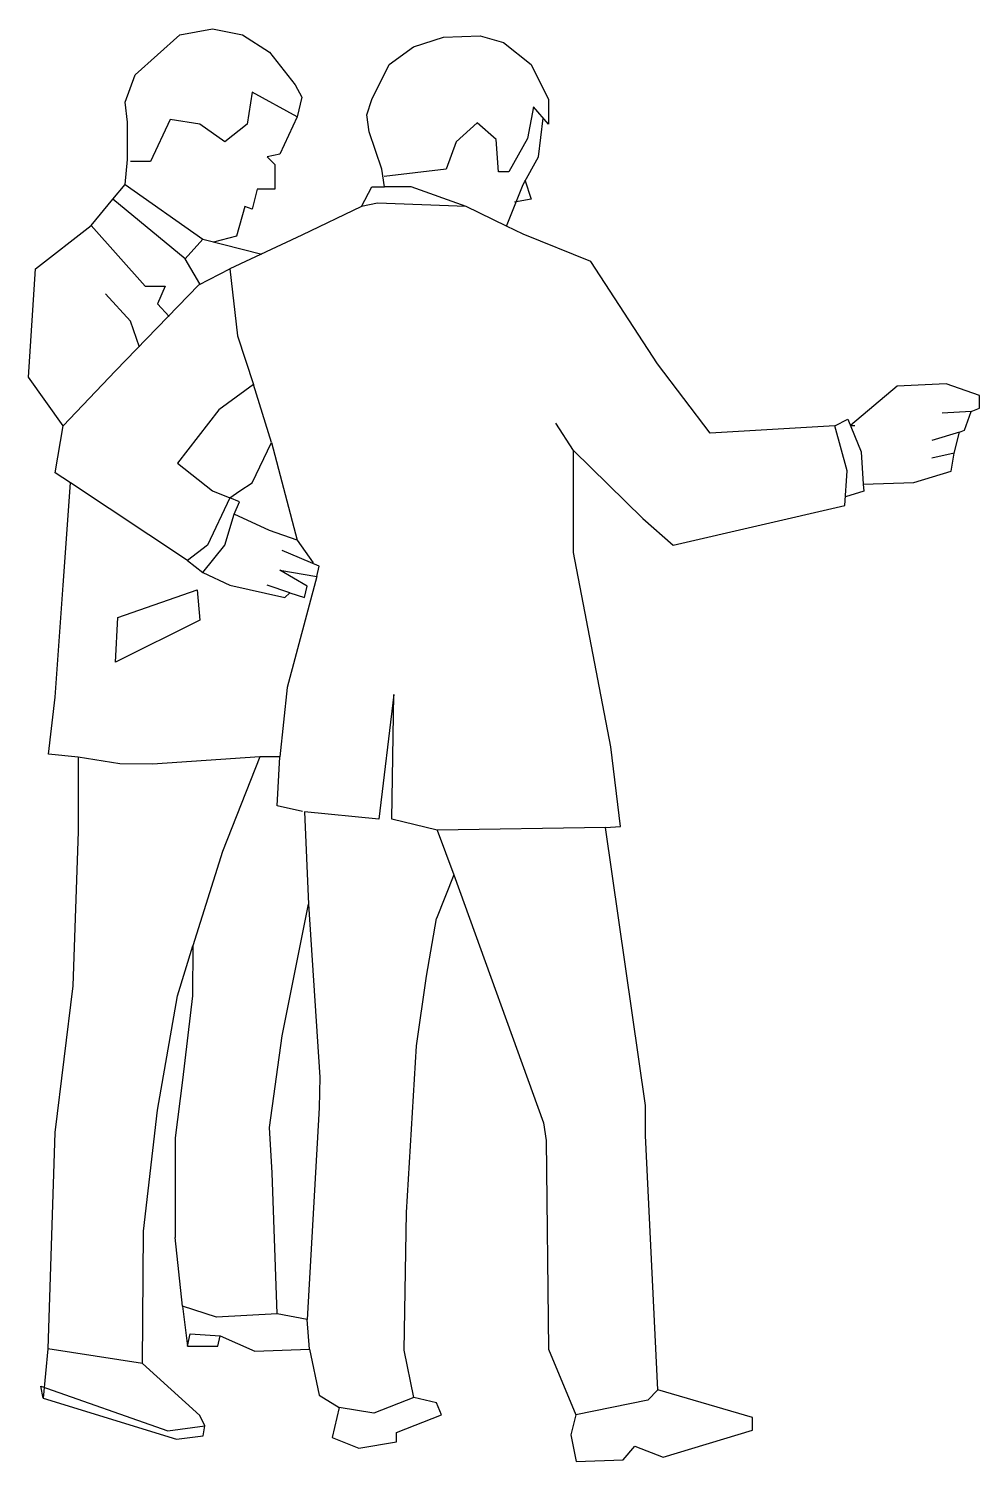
# Model space of a CAD drawing. Extents: x 109.48 to 110.66, y 206.28 to 208.05.
import ezdxf

# ---------------------------------------------------------------- set-up
doc = ezdxf.new("R2010")
doc.units = 0
doc.header["$LTSCALE"] = 25
doc.header["$MEASUREMENT"] = 0
doc.layers.get('0').update_dxf_attribs({"linetype": 'CONTINUOUS'})

msp = doc.modelspace()

# ---------------------------------------------------------------- linework, layer by layer
at = {"color": 0, "linetype": 'BYBLOCK'}
for p, q in [((109.6672, 208.0451), (109.7073, 208.0526)), ((109.7073, 208.0526), (109.7446, 208.0451)), ((109.612, 207.9955), (109.6672, 208.0451)), ((109.7446, 208.0451), (109.7779, 208.0237)), ((109.9257, 208.0082), (109.9559, 208.03)), ((109.9559, 208.03), (109.9928, 208.0423)), ((109.9928, 208.0423), (110.0381, 208.0439)), ((110.0381, 208.0439), (110.067, 208.0356)), ((110.067, 208.0356), (110.1012, 208.0082)), ((109.7779, 208.0237), (109.8097, 207.9832)), ((109.5997, 207.9618), (109.612, 207.9955)), ((109.9043, 207.9649), (109.9257, 208.0082)), ((110.1012, 208.0082), (110.1226, 207.9649)), ((109.8097, 207.9832), (109.818, 207.9681)), ((109.6025, 207.9372), (109.5997, 207.9618)), ((109.7565, 207.9741), (109.7505, 207.9344)), ((109.812, 207.9435), (109.7565, 207.9741)), ((109.818, 207.9681), (109.812, 207.9435)), ((109.898, 207.9463), (109.9043, 207.9649)), ((110.1226, 207.9649), (110.1226, 207.9344)), ((109.6553, 207.9403), (109.6307, 207.8883)), ((109.6918, 207.9344), (109.6553, 207.9403)), ((109.812, 207.9435), (109.7906, 207.8975)), ((109.9011, 207.9249), (109.898, 207.9463)), ((110.1043, 207.9558), (110.0968, 207.9169)), ((110.1226, 207.9344), (110.1043, 207.9558)), ((110.1103, 207.8943), (110.1162, 207.9419)), ((109.6025, 207.8911), (109.6025, 207.9372)), ((109.7227, 207.9126), (109.6918, 207.9344)), ((109.7505, 207.9344), (109.7227, 207.9126)), ((109.9166, 207.8788), (109.9011, 207.9249)), ((110.0345, 207.9364), (110.0087, 207.9126)), ((110.0579, 207.9157), (110.0345, 207.9364)), ((110.0087, 207.9126), (109.9964, 207.8788)), ((110.0611, 207.8756), (110.0579, 207.9157)), ((110.0968, 207.9169), (110.0738, 207.8756)), ((109.5997, 207.8602), (109.6025, 207.8911)), ((109.6307, 207.8883), (109.6061, 207.8883)), ((109.7906, 207.8975), (109.7751, 207.8943)), ((109.7751, 207.8943), (109.7843, 207.8848)), ((110.0916, 207.8602), (110.1103, 207.8943)), ((109.7843, 207.8848), (109.7843, 207.8542)), ((109.9202, 207.857), (109.9166, 207.8788)), ((109.9964, 207.8788), (109.9198, 207.8697)), ((110.0738, 207.8756), (110.0611, 207.8756)), ((109.5842, 207.8419), (109.5997, 207.8602)), ((109.5997, 207.8602), (109.6954, 207.7923)), ((109.7628, 207.8542), (109.7565, 207.8296)), ((109.7843, 207.8542), (109.7628, 207.8542)), ((109.8916, 207.8328), (109.9043, 207.857)), ((109.9043, 207.857), (109.9202, 207.857)), ((109.9531, 207.857), (109.9202, 207.857)), ((110.021, 207.8328), (109.9531, 207.857)), ((110.071, 207.8086), (110.0916, 207.8602)), ((110.0936, 207.8657), (110.1012, 207.8419)), ((109.5576, 207.8094), (109.5842, 207.8419)), ((109.6735, 207.7681), (109.5842, 207.8419)), ((109.9115, 207.8371), (109.8916, 207.8328)), ((110.021, 207.8328), (109.9115, 207.8371)), ((110.1012, 207.8419), (110.0809, 207.8383)), ((109.7473, 207.8328), (109.737, 207.7963)), ((109.7565, 207.8296), (109.7473, 207.8328)), ((109.8916, 207.8328), (109.818, 207.7975)), ((110.071, 207.8086), (110.021, 207.8328)), ((109.4886, 207.7558), (109.5576, 207.8094)), ((109.5576, 207.8094), (109.6243, 207.7344)), ((110.0916, 207.7986), (110.071, 207.8086)), ((110.175, 207.7649), (110.0916, 207.7986)), ((109.6954, 207.7923), (109.6735, 207.7681)), ((109.6954, 207.7923), (109.7684, 207.774)), ((109.737, 207.7963), (109.7088, 207.7887)), ((109.818, 207.7975), (109.7287, 207.7558)), ((109.6918, 207.7371), (109.6735, 207.7681)), ((110.2575, 207.6383), (110.175, 207.7649)), ((109.4802, 207.622), (109.4886, 207.7558)), ((109.6906, 207.7359), (109.7287, 207.7558)), ((109.7287, 207.7558), (109.7382, 207.6728)), ((109.5874, 207.6296), (109.6906, 207.7359)), ((109.6243, 207.7344), (109.6489, 207.7344)), ((109.6489, 207.7344), (109.6394, 207.7125)), ((109.6061, 207.6911), (109.5751, 207.7248)), ((109.6394, 207.7125), (109.6537, 207.6967)), ((109.6172, 207.6589), (109.6061, 207.6911)), ((109.7382, 207.6728), (109.7581, 207.6129)), ((109.5227, 207.5617), (109.4802, 207.622)), ((109.5227, 207.5617), (109.5874, 207.6296)), ((110.3226, 207.5526), (110.2575, 207.6383)), ((109.7581, 207.6129), (109.7152, 207.5816)), ((109.7803, 207.5411), (109.7581, 207.6129)), ((110.5536, 207.6109), (110.496, 207.5621)), ((110.6143, 207.6137), (110.5536, 207.6109)), ((110.6552, 207.599), (110.6143, 207.6137)), ((110.6552, 207.5835), (110.6552, 207.599)), ((109.7152, 207.5816), (109.664, 207.5157)), ((110.4766, 207.5617), (110.4925, 207.57)), ((110.4925, 207.57), (110.5091, 207.5296)), ((110.6449, 207.5792), (110.6092, 207.5772)), ((110.6369, 207.5562), (110.6449, 207.5792)), ((110.6449, 207.5792), (110.6552, 207.5835)), ((109.5132, 207.5034), (109.5227, 207.5617)), ((110.1535, 207.5312), (110.1317, 207.5649)), ((110.4766, 207.5617), (110.3226, 207.5526)), ((110.4917, 207.5062), (110.4766, 207.5617)), ((110.496, 207.5621), (110.5012, 207.5621)), ((110.6306, 207.5538), (110.5965, 207.5435)), ((110.6242, 207.528), (110.6306, 207.5538)), ((110.6306, 207.5538), (110.6369, 207.5562)), ((109.7565, 207.4911), (109.7803, 207.5411)), ((109.7803, 207.5411), (109.812, 207.4204)), ((109.664, 207.5157), (109.7073, 207.4815)), ((110.1535, 207.5312), (110.2393, 207.447)), ((110.1535, 207.4049), (110.1535, 207.5312)), ((110.5091, 207.5296), (110.5115, 207.4895)), ((110.6242, 207.528), (110.5965, 207.5216)), ((110.6203, 207.5058), (110.6242, 207.528)), ((109.5318, 207.4911), (109.5132, 207.5034)), ((110.4889, 207.4633), (110.4917, 207.5062)), ((110.5742, 207.4915), (110.6203, 207.5058)), ((109.5227, 207.3649), (109.5318, 207.4911)), ((109.6767, 207.3954), (109.5318, 207.4911)), ((109.7073, 207.4815), (109.7287, 207.4728)), ((109.7287, 207.4728), (109.7414, 207.4815)), ((109.7414, 207.4815), (109.7565, 207.4911)), ((110.5123, 207.4811), (110.4897, 207.474)), ((110.5115, 207.4895), (110.5742, 207.4915)), ((110.5115, 207.4895), (110.5123, 207.4811)), ((109.7287, 207.4728), (109.7013, 207.4141)), ((109.741, 207.4677), (109.7287, 207.4728)), ((109.7342, 207.4526), (109.741, 207.4677)), ((110.2766, 207.4141), (110.4889, 207.4633)), ((109.7227, 207.4141), (109.7342, 207.4526)), ((109.7779, 207.4323), (109.7342, 207.4526)), ((110.2393, 207.447), (110.2766, 207.4141)), ((109.812, 207.4204), (109.7779, 207.4323)), ((109.7013, 207.4141), (109.6767, 207.3954)), ((109.6954, 207.3803), (109.7227, 207.4141)), ((109.812, 207.4204), (109.8319, 207.3922)), ((109.6767, 207.3954), (109.6954, 207.3803)), ((109.8394, 207.3883), (109.7934, 207.4077)), ((110.1996, 207.1648), (110.1535, 207.4049)), ((109.6954, 207.3803), (109.7287, 207.3649)), ((109.7906, 207.3831), (109.8366, 207.3756)), ((109.8243, 207.3633), (109.7906, 207.3831)), ((109.8366, 207.3756), (109.7997, 207.2383)), ((109.8366, 207.3756), (109.8394, 207.3883)), ((109.5132, 207.2264), (109.5227, 207.3649)), ((109.5906, 207.3248), (109.6886, 207.3589)), ((109.6886, 207.3589), (109.6918, 207.3216)), ((109.7287, 207.3649), (109.797, 207.3494)), ((109.8029, 207.3553), (109.7751, 207.3649)), ((109.797, 207.3494), (109.8029, 207.3553)), ((109.8029, 207.3553), (109.8212, 207.3494)), ((109.8212, 207.3494), (109.8243, 207.3633)), ((109.5874, 207.2696), (109.5906, 207.3248)), ((109.6918, 207.3216), (109.5874, 207.2696)), ((109.7997, 207.2383), (109.7906, 207.1525)), ((109.5049, 207.1557), (109.5132, 207.2264)), ((109.9317, 207.2295), (109.913, 207.0755)), ((109.9289, 207.0755), (109.9317, 207.2295)), ((110.2119, 207.0664), (110.1996, 207.1648)), ((109.5414, 207.1521), (109.5049, 207.1557)), ((109.5414, 207.1521), (109.5414, 207.0601)), ((109.593, 207.1438), (109.5414, 207.1521)), ((109.6334, 207.1434), (109.593, 207.1438)), ((109.766, 207.1525), (109.6334, 207.1434)), ((109.766, 207.1525), (109.72, 207.0355)), ((109.7906, 207.1525), (109.766, 207.1525)), ((109.7874, 207.0918), (109.7906, 207.1525)), ((109.8188, 207.0851), (109.7874, 207.0918)), ((109.8212, 207.0847), (109.8263, 206.9704)), ((109.913, 207.0755), (109.8212, 207.0847)), ((109.9853, 207.062), (109.9289, 207.0755)), ((109.5414, 207.0601), (109.535, 206.8696)), ((110.1932, 207.0652), (109.9853, 207.062)), ((109.9853, 207.062), (110.0059, 207.0065)), ((110.1932, 207.0652), (110.2119, 207.0664)), ((110.2424, 206.7215), (110.1932, 207.0652)), ((109.72, 207.0355), (109.6831, 206.9188)), ((110.0059, 207.0065), (109.9845, 206.9525)), ((110.0059, 207.0065), (110.1166, 206.7001)), ((109.7934, 206.8077), (109.8263, 206.9704)), ((109.8263, 206.9704), (109.8402, 206.7565)), ((109.9718, 206.8815), (109.9845, 206.9525)), ((109.9845, 206.9525), (109.9845, 206.9525)), ((109.664, 206.8569), (109.6831, 206.9188)), ((109.6831, 206.9188), (109.6827, 206.8569)), ((109.9595, 206.7953), (109.9718, 206.8815)), ((109.535, 206.8696), (109.5124, 206.6882)), ((109.6394, 206.7156), (109.664, 206.8569)), ((109.6827, 206.8569), (109.6704, 206.7529)), ((109.7779, 206.6941), (109.7934, 206.8077)), ((109.9472, 206.5894), (109.9595, 206.7953)), ((109.6704, 206.7529), (109.6612, 206.6814)), ((109.8402, 206.7565), (109.8394, 206.7188)), ((109.8394, 206.7188), (109.8243, 206.4568)), ((110.2424, 206.6846), (110.2424, 206.7215)), ((109.6223, 206.566), (109.6394, 206.7156)), ((110.1166, 206.7001), (110.1198, 206.6783)), ((109.5124, 206.6882), (109.5041, 206.4207)), ((109.7811, 206.6382), (109.7779, 206.6941)), ((110.2579, 206.3699), (110.2424, 206.6846)), ((109.6612, 206.6814), (109.6612, 206.5584)), ((110.1198, 206.6783), (110.1226, 206.4203)), ((109.7874, 206.464), (109.7811, 206.6382)), ((109.9444, 206.4191), (109.9472, 206.5894)), ((109.6211, 206.4024), (109.6223, 206.566)), ((109.6704, 206.4735), (109.6612, 206.5584)), ((109.6704, 206.4735), (109.6767, 206.4239)), ((109.7124, 206.46), (109.6704, 206.4735)), ((109.7874, 206.464), (109.7124, 206.46)), ((109.8243, 206.4568), (109.7874, 206.464)), ((109.8275, 206.4203), (109.8243, 206.4568)), ((109.6767, 206.4239), (109.6799, 206.4394)), ((109.6799, 206.4394), (109.7168, 206.4366)), ((109.714, 206.4239), (109.7168, 206.4366)), ((109.7168, 206.4366), (109.7596, 206.4179)), ((109.5041, 206.4207), (109.4981, 206.3596)), ((109.6211, 206.4024), (109.5041, 206.4207)), ((109.6767, 206.4239), (109.714, 206.4239)), ((109.7596, 206.4179), (109.8275, 206.4203)), ((109.8275, 206.4203), (109.8394, 206.3635)), ((109.9563, 206.3604), (109.9444, 206.4191)), ((110.1226, 206.4203), (110.1563, 206.3389)), ((109.6918, 206.3381), (109.6211, 206.4024)), ((109.4953, 206.3747), (109.6521, 206.3195)), ((109.4981, 206.3596), (109.4953, 206.3747)), ((109.8394, 206.3635), (109.864, 206.3481)), ((110.2579, 206.3699), (110.2456, 206.3572)), ((110.375, 206.3358), (110.2579, 206.3699)), ((109.4981, 206.3596), (109.6628, 206.3092)), ((109.864, 206.3481), (109.8553, 206.3112)), ((109.9067, 206.3413), (109.864, 206.3481)), ((109.9563, 206.3604), (109.9067, 206.3413)), ((109.9845, 206.354), (109.9563, 206.3604)), ((109.9904, 206.3389), (109.9845, 206.354)), ((110.2456, 206.3572), (110.1563, 206.3389)), ((109.6981, 206.3254), (109.6918, 206.3381)), ((109.9349, 206.3171), (109.9904, 206.3389)), ((110.1563, 206.3389), (110.1504, 206.3143)), ((110.375, 206.3203), (110.375, 206.3358)), ((109.6521, 206.3195), (109.6981, 206.3254)), ((109.6628, 206.3092), (109.6961, 206.3131)), ((109.6961, 206.3131), (109.6981, 206.3254)), ((109.8553, 206.3112), (109.8884, 206.2977)), ((109.9349, 206.3056), (109.9349, 206.3171)), ((110.1504, 206.3143), (110.1571, 206.2816)), ((110.2643, 206.2868), (110.375, 206.3203)), ((109.8884, 206.2977), (109.9349, 206.3056)), ((110.2151, 206.2836), (110.2293, 206.3004)), ((110.2293, 206.3004), (110.2643, 206.2868)), ((110.1571, 206.2816), (110.2151, 206.2836))]:
    msp.add_line(p, q, dxfattribs=at)

doc.saveas('drawing.dxf')
